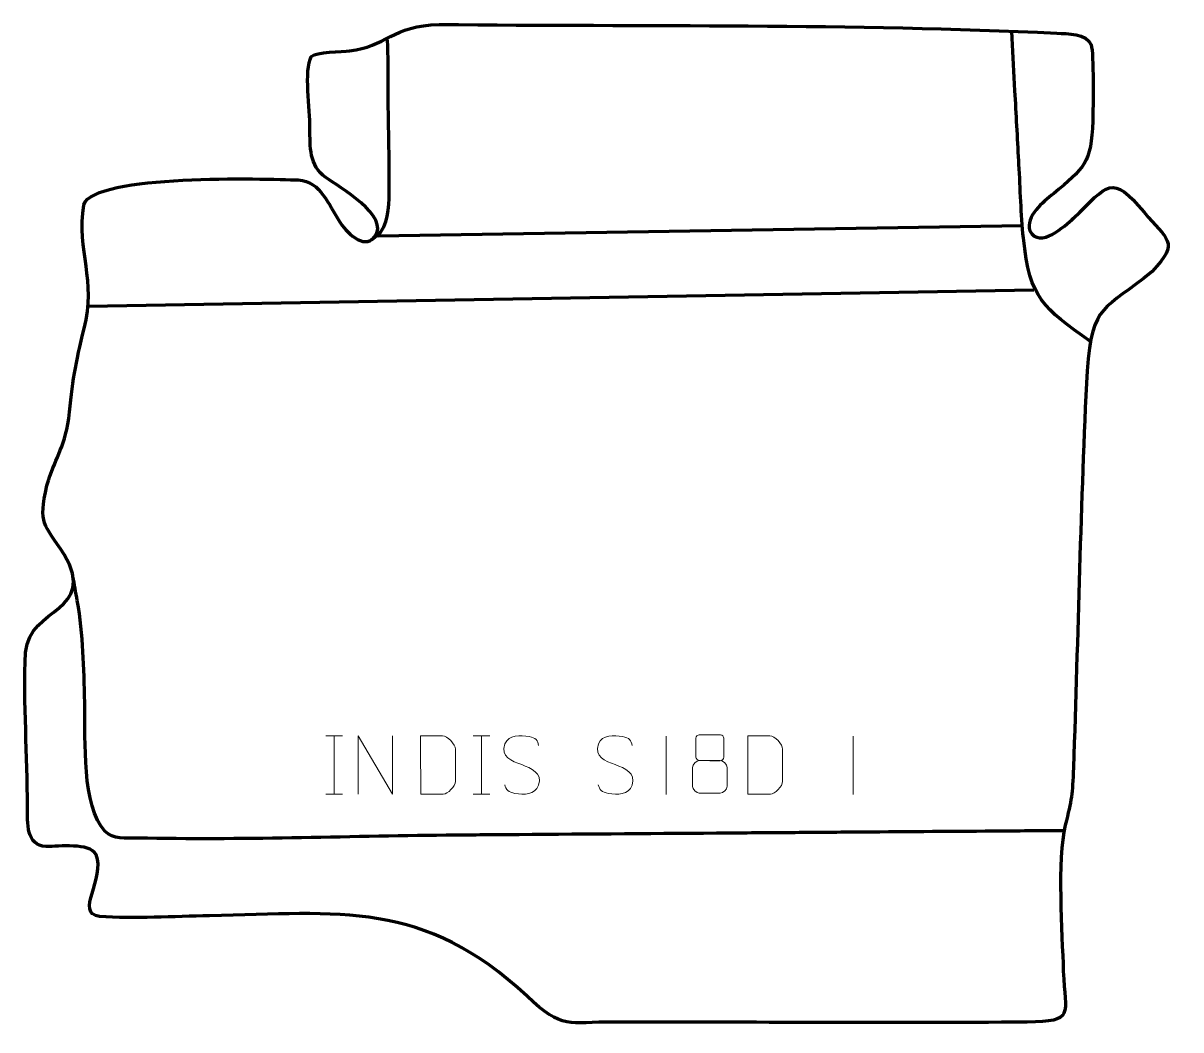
# Model space of a CAD drawing. Header units: millimetres. Extents: x -703 to -208, y 177 to 607.
import ezdxf

# ---------------------------------------------------------------- set-up
doc = ezdxf.new("R2010")
doc.units = ezdxf.units.MM
doc.header["$MEASUREMENT"] = 0
doc.layers.add('layer 2', color=7, linetype='Continuous')
doc.layers.add('layer 3', color=7, linetype='Continuous')

msp = doc.modelspace()

# ---------------------------------------------------------------- linework, layer by layer
at = {"layer": 'layer 2', "color": 140, "lineweight": 158}
for points, knots in [([(-547.5459, 600.9762), (-546.9661, 593.9995), (-547.2485, 584.1571), (-547.1828, 576.986), (-547.1828, 576.986), (-547.0435, 562.4478), (-546.4291, 546.8135), (-546.796, 532.4095), (-546.796, 532.4095), (-546.9613, 525.9174), (-547.8277, 518.1881), (-554.0177, 514.854), (-554.0177, 514.854), (-554.0177, 514.854), (-554.5174, 514.5849), (-554.5174, 514.5849)], [0, 0, 0, 0, 0.2, 0.2, 0.2, 0.2, 0.4, 0.4, 0.4, 0.4, 0.6, 0.6, 0.6, 0.6, 1, 1, 1, 1]), ([(-246.5536, 471.3032), (-266.7322, 486), (-272.5052, 489.1853), (-275.239, 515.5597), (-275.239, 515.5597), (-276.2833, 525.6349), (-276.5791, 536.8139), (-277.1358, 547.028), (-277.1358, 547.028), (-277.1358, 547.028), (-277.2176, 548.5281), (-277.2176, 548.5281), (-277.2176, 548.5281), (-277.7643, 558.5283), (-278.311, 568.5284), (-278.8577, 578.5286), (-278.8577, 578.5286), (-279.2677, 586.0288), (-279.6778, 593.5289), (-280.0878, 601.029), (-280.0878, 601.029), (-280.0878, 601.029), (-280.2518, 604.0291), (-280.2518, 604.0291)], [0, 0, 0, 0, 0.14285714, 0.14285714, 0.14285714, 0.14285714, 0.28571429, 0.28571429, 0.28571429, 0.28571429, 0.42857143, 0.42857143, 0.42857143, 0.42857143, 0.57142857, 0.57142857, 0.57142857, 0.57142857, 0.71428571, 0.71428571, 0.71428571, 0.71428571, 1, 1, 1, 1]), ([(-257.8187, 262.0488), (-267.8333, 261.9749), (-277.8478, 261.901), (-287.8624, 261.8271), (-287.8624, 261.8271), (-307.8916, 261.6793), (-327.9207, 261.5315), (-347.9498, 261.3837), (-347.9498, 261.3837), (-357.4637, 261.3135), (-366.9775, 261.2432), (-376.4914, 261.173), (-376.4914, 261.173), (-386.5059, 261.0991), (-396.5205, 261.0252), (-406.5351, 260.9513), (-406.5351, 260.9513), (-436.5788, 260.7296), (-466.6225, 260.5079), (-496.6662, 260.2862), (-496.6662, 260.2862), (-505.1786, 260.2234), (-513.691, 260.1606), (-522.2034, 260.0977), (-522.2034, 260.0977), (-565.8957, 259.6149), (-610.5198, 257.9344), (-654.1052, 258.8984), (-654.1052, 258.8984), (-659.387, 259.0152), (-664.558, 258.0356), (-668.1923, 261.8762), (-668.1923, 261.8762), (-678.1401, 272.3885), (-676.5298, 301.2645), (-676.76, 315.348), (-676.76, 315.348), (-676.76, 315.348), (-676.8039, 316.8328), (-676.8039, 316.8328), (-676.8039, 316.8328), (-677.3065, 332.182), (-677.3253, 345.1843), (-680.0301, 360.4387), (-680.0301, 360.4387), (-680.64, 363.8786), (-681.279, 367.3074), (-681.8642, 370.7524)], [0, 0, 0, 0, 0.07692308, 0.07692308, 0.07692308, 0.07692308, 0.15384615, 0.15384615, 0.15384615, 0.15384615, 0.23076923, 0.23076923, 0.23076923, 0.23076923, 0.30769231, 0.30769231, 0.30769231, 0.30769231, 0.38461538, 0.38461538, 0.38461538, 0.38461538, 0.46153846, 0.46153846, 0.46153846, 0.46153846, 0.53846154, 0.53846154, 0.53846154, 0.53846154, 0.61538462, 0.61538462, 0.61538462, 0.61538462, 0.69230769, 0.69230769, 0.69230769, 0.69230769, 0.76923077, 0.76923077, 0.76923077, 0.76923077, 0.84615385, 0.84615385, 0.84615385, 0.84615385, 1, 1, 1, 1])]:
    msp.add_open_spline(points, degree=3, knots=knots, dxfattribs=at)
for points in [[(-275.6981, 520.7338), (-275.6981, 520.7338), (-551.3425, 516.3638), (-551.3425, 516.3638)], [(-675.4001, 486.4477), (-675.4001, 486.4477), (-270.7514, 493.345), (-270.7514, 493.345)]]:
    msp.add_open_spline(points, degree=3, dxfattribs=at)
at = {"layer": 'layer 3', "color": 242, "lineweight": 158}
msp.add_open_spline([(-525.1455, 606.94), (-545.149, 606.4134), (-548.1817, 597.2856), (-563.4872, 595.638), (-563.4872, 595.638), (-566.675, 595.3297), (-577.814, 595.1994), (-579.9203, 593.1969), (-579.9203, 593.1969), (-583.07, 587.1817), (-580.4587, 570.3478), (-580.4557, 562.6114), (-580.4557, 562.6114), (-580.4525, 554.3462), (-580.8567, 546.6449), (-573.6322, 541.4319), (-573.6322, 541.4319), (-568.2767, 537.5674), (-545.7, 524.9214), (-552.847, 516.0424), (-552.847, 516.0424), (-557.6114, 510.1235), (-565.2812, 518.6043), (-567.8635, 522.6359), (-567.8635, 522.6359), (-572.4641, 529.8185), (-575.7875, 539.6442), (-585.4729, 540.4084), (-585.4729, 540.4084), (-599.6053, 540.8848), (-672.4985, 543.1124), (-677.254, 529.7987), (-677.254, 529.7987), (-680.2778, 509.7185), (-671.6512, 497.5933), (-677.0347, 476.8065), (-677.0347, 476.8065), (-680.89, 461.9512), (-682.1235, 453.6082), (-683.6503, 438.4067), (-683.6503, 438.4067), (-685.7835, 424.7351), (-689.699, 421.313), (-693.0048, 409.6881), (-693.0048, 409.6881), (-696.7447, 392.8993), (-694.3901, 393.5662), (-685.575, 380.2528), (-685.575, 380.2528), (-671.3432, 355.0459), (-700.3179, 358.4226), (-702.1319, 338.3024), (-702.1319, 338.3024), (-703.173, 316.3794), (-701.2384, 294.293), (-701.3693, 272.2495), (-701.3693, 272.2495), (-701.2262, 265.3874), (-702.0159, 255.6117), (-693.3431, 255.2934), (-693.3431, 255.2934), (-687.7816, 255.1895), (-674.8903, 257.0631), (-671.9199, 251.8481), (-671.9199, 251.8481), (-667.7668, 241.5361), (-681.3168, 226.5912), (-670.458, 225.4002), (-670.458, 225.4002), (-655.9437, 224.2232), (-638.4536, 225.4873), (-623.5076, 225.5882), (-623.5076, 225.5882), (-567.6025, 226.8505), (-531.8354, 232.5577), (-487.5861, 191.2059), (-487.5861, 191.2059), (-472.2359, 176.8608), (-470.1557, 180.1898), (-450.1642, 180.1977), (-450.1642, 180.1977), (-391.3909, 180.2245), (-332.3399, 179.6775), (-273.6064, 180.1874), (-273.6064, 180.1874), (-253.0385, 180.366), (-257.4119, 183.0563), (-258.1773, 201.9668), (-258.1773, 201.9668), (-258.6995, 218.2609), (-260.9083, 249.6025), (-257.3293, 264.3553), (-257.3293, 264.3553), (-254.5925, 275.636), (-254.2566, 277.1871), (-253.8301, 289.1099), (-253.8301, 289.1099), (-251.835, 345.5569), (-250.8035, 402.4126), (-248.0253, 458.7765), (-248.0253, 458.7765), (-245.8061, 488.4069), (-240.4915, 484.2901), (-220.2172, 501.2274), (-220.2172, 501.2274), (-207.8875, 514.0146), (-213.966, 514.9214), (-223.6473, 526.5655), (-223.6473, 526.5655), (-237.5406, 543.4143), (-238.944, 538.2819), (-253.7984, 524.0919), (-253.7984, 524.0919), (-257.3464, 520.7026), (-268.4, 510.7123), (-272.461, 518.5635), (-272.461, 518.5635), (-274.6332, 524.8914), (-266.6605, 530.9807), (-262.4105, 534.5187), (-262.4105, 534.5187), (-249.3654, 545.3779), (-246.0684, 547.6771), (-245.5861, 565.6397), (-245.5861, 565.6397), (-245.4396, 571.0931), (-245.0351, 594.5838), (-246.2641, 598.1378), (-246.2641, 598.1378), (-248.012, 603.1928), (-256.5443, 602.9593), (-260.995, 603.1772), (-260.995, 603.1772), (-348.5773, 607.4648), (-437.4214, 605.959), (-525.1455, 606.94)], degree=3, knots=[0, 0, 0, 0, 0.02857143, 0.02857143, 0.02857143, 0.02857143, 0.05714286, 0.05714286, 0.05714286, 0.05714286, 0.08571429, 0.08571429, 0.08571429, 0.08571429, 0.11428571, 0.11428571, 0.11428571, 0.11428571, 0.14285714, 0.14285714, 0.14285714, 0.14285714, 0.17142857, 0.17142857, 0.17142857, 0.17142857, 0.2, 0.2, 0.2, 0.2, 0.22857143, 0.22857143, 0.22857143, 0.22857143, 0.25714286, 0.25714286, 0.25714286, 0.25714286, 0.28571429, 0.28571429, 0.28571429, 0.28571429, 0.31428571, 0.31428571, 0.31428571, 0.31428571, 0.34285714, 0.34285714, 0.34285714, 0.34285714, 0.37142857, 0.37142857, 0.37142857, 0.37142857, 0.4, 0.4, 0.4, 0.4, 0.42857143, 0.42857143, 0.42857143, 0.42857143, 0.45714286, 0.45714286, 0.45714286, 0.45714286, 0.48571429, 0.48571429, 0.48571429, 0.48571429, 0.51428571, 0.51428571, 0.51428571, 0.51428571, 0.54285714, 0.54285714, 0.54285714, 0.54285714, 0.57142857, 0.57142857, 0.57142857, 0.57142857, 0.6, 0.6, 0.6, 0.6, 0.62857143, 0.62857143, 0.62857143, 0.62857143, 0.65714286, 0.65714286, 0.65714286, 0.65714286, 0.68571429, 0.68571429, 0.68571429, 0.68571429, 0.71428571, 0.71428571, 0.71428571, 0.71428571, 0.74285714, 0.74285714, 0.74285714, 0.74285714, 0.77142857, 0.77142857, 0.77142857, 0.77142857, 0.8, 0.8, 0.8, 0.8, 0.82857143, 0.82857143, 0.82857143, 0.82857143, 0.85714286, 0.85714286, 0.85714286, 0.85714286, 0.88571429, 0.88571429, 0.88571429, 0.88571429, 0.91428571, 0.91428571, 0.91428571, 0.91428571, 0.94285714, 0.94285714, 0.94285714, 0.94285714, 1, 1, 1, 1], dxfattribs=at)
at = {"layer": 'layer 3', "color": 250, "lineweight": 9}
for points in [[(-573.6799, 302.6339), (-573.6799, 302.6339), (-566.5118, 302.6339), (-566.5118, 302.6339)], [(-570.0959, 302.6339), (-570.0959, 302.6339), (-570.0959, 277.6804), (-570.0959, 277.6804)], [(-510.6799, 302.6339), (-510.6799, 302.6339), (-503.5118, 302.6339), (-503.5118, 302.6339)], [(-507.0959, 302.6339), (-507.0959, 302.6339), (-507.0959, 277.6804), (-507.0959, 277.6804)], [(-428.1089, 302.4993), (-428.1089, 302.4993), (-428.1089, 277.5252), (-428.1089, 277.5252)], [(-348.1089, 302.4993), (-348.1089, 302.4993), (-348.1089, 277.5252), (-348.1089, 277.5252)], [(-573.6799, 277.6804), (-573.6799, 277.6804), (-566.5118, 277.6804), (-566.5118, 277.6804)], [(-510.6799, 277.6804), (-510.6799, 277.6804), (-503.5118, 277.6804), (-503.5118, 277.6804)]]:
    msp.add_open_spline(points, degree=3, dxfattribs=at)
for points, knots in [([(-559.7801, 277.7017), (-559.7801, 277.7017), (-559.7801, 302.6552), (-559.7801, 302.6552), (-559.7801, 302.6552), (-559.7801, 302.6552), (-545.1253, 277.7017), (-545.1253, 277.7017), (-545.1253, 277.7017), (-545.1253, 277.7017), (-545.1253, 302.6552), (-545.1253, 302.6552)], [0, 0, 0, 0, 0.25, 0.25, 0.25, 0.25, 0.5, 0.5, 0.5, 0.5, 1, 1, 1, 1]), ([(-533.0881, 277.7281), (-530.7563, 277.7285), (-525.8061, 277.7045), (-523.4746, 277.7042), (-523.4746, 277.7042), (-521.5496, 277.5988), (-518.231, 281.1404), (-518.2422, 283.1577), (-518.2422, 283.1577), (-518.2426, 288.9278), (-518.2426, 291.0975), (-518.2422, 296.8668), (-518.2422, 296.8668), (-518.2465, 299.0049), (-521.621, 302.665), (-523.7734, 302.6515), (-523.7734, 302.6515), (-526.0991, 302.6515), (-530.8234, 302.6515), (-533.1495, 302.6515), (-533.1495, 302.6515), (-533.1491, 296.9046), (-533.0878, 283.4754), (-533.0881, 277.7281)], [0, 0, 0, 0, 0.14285714, 0.14285714, 0.14285714, 0.14285714, 0.28571429, 0.28571429, 0.28571429, 0.28571429, 0.42857143, 0.42857143, 0.42857143, 0.42857143, 0.57142857, 0.57142857, 0.57142857, 0.57142857, 0.71428571, 0.71428571, 0.71428571, 0.71428571, 1, 1, 1, 1]), ([(-489.8823, 290.348), (-494.1306, 291.8184), (-499.0387, 293.6142), (-497.0336, 299.1345), (-497.0336, 299.1345), (-495.5301, 303.2744), (-490.3165, 302.8859), (-486.7129, 302.2848), (-486.7129, 302.2848), (-483.8523, 301.8076), (-482.9876, 300.5944), (-482.677, 298.5103)], [0, 0, 0, 0, 0.25, 0.25, 0.25, 0.25, 0.5, 0.5, 0.5, 0.5, 1, 1, 1, 1]), ([(-449.8823, 290.348), (-454.1306, 291.8184), (-459.0387, 293.6142), (-457.0336, 299.1345), (-457.0336, 299.1345), (-455.5301, 303.2744), (-450.3165, 302.8859), (-446.7129, 302.2848), (-446.7129, 302.2848), (-443.8523, 301.8076), (-442.9876, 300.5944), (-442.677, 298.5103)], [0, 0, 0, 0, 0.25, 0.25, 0.25, 0.25, 0.5, 0.5, 0.5, 0.5, 1, 1, 1, 1]), ([(-415.3776, 301.5775), (-415.3776, 299.3645), (-415.3776, 295.6822), (-415.3776, 293.4689), (-415.3776, 293.4689), (-415.3626, 292.9615), (-414.5552, 292.0301), (-413.8551, 292.0313), (-413.8551, 292.0313), (-410.8852, 292.0315), (-407.915, 291.9466), (-404.9446, 291.9463), (-404.9446, 291.9463), (-404.1475, 291.9505), (-403.4268, 292.7408), (-403.4294, 293.4615), (-403.4294, 293.4615), (-403.4297, 295.6775), (-403.4297, 299.3622), (-403.4294, 301.5775), (-403.4294, 301.5775), (-403.4479, 302.2883), (-404.0593, 303.0487), (-404.8932, 303.0413), (-404.8932, 303.0413), (-407.9103, 303.041), (-410.9272, 303.041), (-413.9438, 303.0413), (-413.9438, 303.0413), (-414.5702, 303.0489), (-415.3943, 302.3379), (-415.3776, 301.5775)], [0, 0, 0, 0, 0.11111111, 0.11111111, 0.11111111, 0.11111111, 0.22222222, 0.22222222, 0.22222222, 0.22222222, 0.33333333, 0.33333333, 0.33333333, 0.33333333, 0.44444444, 0.44444444, 0.44444444, 0.44444444, 0.55555556, 0.55555556, 0.55555556, 0.55555556, 0.66666667, 0.66666667, 0.66666667, 0.66666667, 0.77777778, 0.77777778, 0.77777778, 0.77777778, 1, 1, 1, 1]), ([(-393.0881, 277.7281), (-390.7563, 277.7285), (-385.8061, 277.7045), (-383.4746, 277.7042), (-383.4746, 277.7042), (-381.5496, 277.5988), (-378.231, 281.1404), (-378.2422, 283.1577), (-378.2422, 283.1577), (-378.2426, 288.9278), (-378.2426, 291.0975), (-378.2422, 296.8668), (-378.2422, 296.8668), (-378.2465, 299.0049), (-381.621, 302.665), (-383.7734, 302.6515), (-383.7734, 302.6515), (-386.0991, 302.6515), (-390.8234, 302.6515), (-393.1495, 302.6515), (-393.1495, 302.6515), (-393.1491, 296.9046), (-393.0878, 283.4754), (-393.0881, 277.7281)], [0, 0, 0, 0, 0.14285714, 0.14285714, 0.14285714, 0.14285714, 0.28571429, 0.28571429, 0.28571429, 0.28571429, 0.42857143, 0.42857143, 0.42857143, 0.42857143, 0.57142857, 0.57142857, 0.57142857, 0.57142857, 0.71428571, 0.71428571, 0.71428571, 0.71428571, 1, 1, 1, 1]), ([(-489.8823, 290.3479), (-485.8637, 288.7012), (-480.8342, 286.8129), (-482.6682, 281.4526), (-482.6682, 281.4526), (-484.128, 277.1862), (-489.0388, 277.4429), (-492.7649, 277.9976), (-492.7649, 277.9976), (-495.5149, 278.4074), (-496.7358, 279.6209), (-497.1138, 281.7331)], [0, 0, 0, 0, 0.25, 0.25, 0.25, 0.25, 0.5, 0.5, 0.5, 0.5, 1, 1, 1, 1]), ([(-449.8823, 290.3479), (-445.8637, 288.7012), (-440.8342, 286.8129), (-442.6682, 281.4526), (-442.6682, 281.4526), (-444.128, 277.1862), (-449.0388, 277.4429), (-452.7649, 277.9976), (-452.7649, 277.9976), (-455.5149, 278.4074), (-456.7358, 279.6209), (-457.1138, 281.7331)], [0, 0, 0, 0, 0.25, 0.25, 0.25, 0.25, 0.5, 0.5, 0.5, 0.5, 1, 1, 1, 1]), ([(-416.8364, 289.0593), (-416.8364, 285.8885), (-416.8364, 284.1864), (-416.8364, 281.015), (-416.8364, 281.015), (-416.8449, 279.7931), (-415.147, 278.1004), (-413.8944, 278.0919), (-413.8944, 278.0919), (-410.9113, 278.0922), (-407.928, 278.0922), (-404.9446, 278.0919), (-404.9446, 278.0919), (-403.6213, 278.1036), (-402.0009, 279.7252), (-402.012, 281.0244), (-402.012, 281.0244), (-402.0123, 284.1926), (-402.0123, 285.8914), (-402.012, 289.0593), (-402.012, 289.0593), (-402.0817, 290.4397), (-403.6595, 292.0183), (-404.9649, 292.0122), (-404.9649, 292.0122), (-407.9415, 292.0119), (-410.9181, 292.0119), (-413.8944, 292.0122), (-413.8944, 292.0122), (-414.9739, 292.0186), (-416.8202, 290.4397), (-416.8364, 289.0593)], [0, 0, 0, 0, 0.11111111, 0.11111111, 0.11111111, 0.11111111, 0.22222222, 0.22222222, 0.22222222, 0.22222222, 0.33333333, 0.33333333, 0.33333333, 0.33333333, 0.44444444, 0.44444444, 0.44444444, 0.44444444, 0.55555556, 0.55555556, 0.55555556, 0.55555556, 0.66666667, 0.66666667, 0.66666667, 0.66666667, 0.77777778, 0.77777778, 0.77777778, 0.77777778, 1, 1, 1, 1])]:
    msp.add_open_spline(points, degree=3, knots=knots, dxfattribs=at)

doc.saveas('drawing.dxf')
